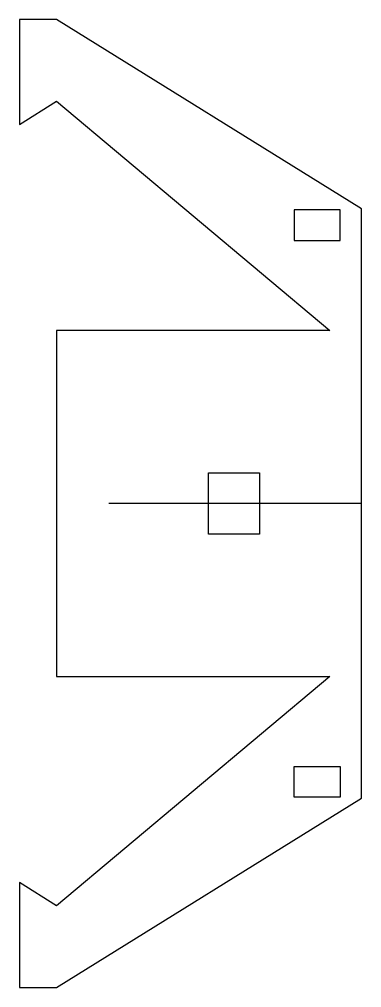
# Model space of a CAD drawing. Header units: millimetres. Extents: x 90.6 to 124.1, y -47.4 to 47.4.
import ezdxf

# ---------------------------------------------------------------- set-up
doc = ezdxf.new("R2010")
doc.units = ezdxf.units.MM
doc.layers.get('0').update_dxf_attribs({"linetype": 'CONTINUOUS'})

msp = doc.modelspace()

# ---------------------------------------------------------------- linework, layer by layer
msp.add_line((124.103, 0), (99.349, 0))
for points in [[(94.253, -39.369), (90.603, -37.087), (90.603, -47.369), (94.253, -47.369), (124.103, -28.821), (124.103, 28.821), (94.253, 47.369), (90.603, 47.369), (90.603, 37.087), (94.253, 39.369), (121, 16.925), (94.253, 16.925), (94.253, -16.925), (121, -16.925)], [(117.503, 28.721), (117.503, 25.721), (122.003, 25.721), (122.003, 28.721)], [(109.103, 3), (114.103, 3), (114.103, -3), (109.103, -3)], [(122.003, -28.721), (117.503, -28.721), (117.503, -25.721), (122.003, -25.721)]]:
    msp.add_lwpolyline(points, close=True)

doc.saveas('drawing.dxf')
